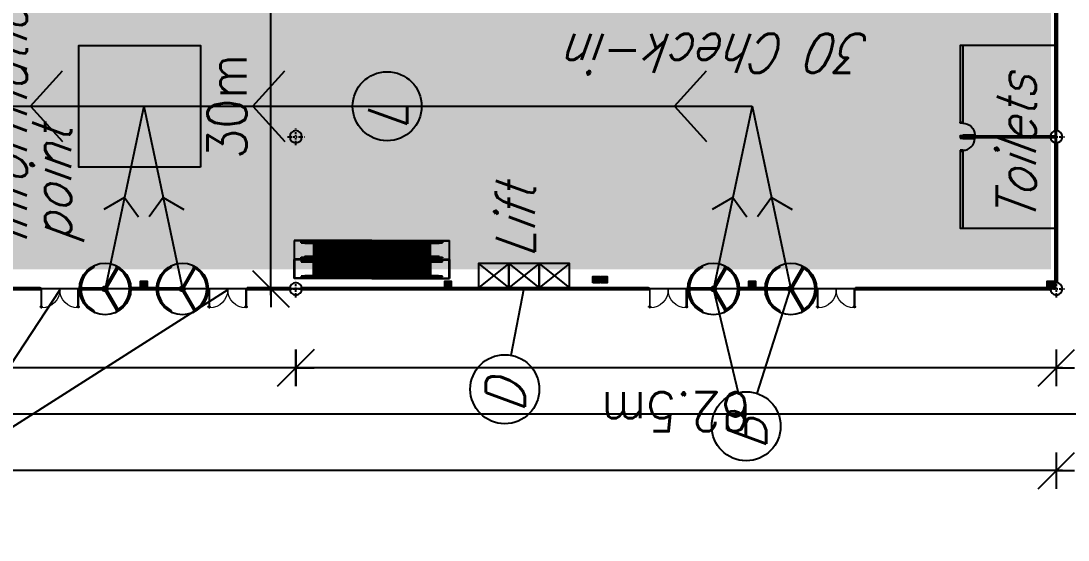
# Model space of a CAD drawing. Header units: millimetres. Extents: x -1 to 12300, y -1929 to 2470.
# Drawn here: x 7251.3 to 7337.4, y -1307.4 to -1264.7 of the extents above; entities that cross this region are included whole.
import ezdxf

# ---------------------------------------------------------------- set-up
doc = ezdxf.new("R2010")
doc.units = ezdxf.units.MM
doc.linetypes.add('DASHDOTBERNUZ', pattern=[0.8, 0.4, -0.2, 0, -0.2])
doc.layers.get('0').update_dxf_attribs({"color": 250})
for name, color, linetype in [('01C', 250, 'Continuous'), ('01cotes', 200, 'Continuous'), ('01TXT', 250, 'Continuous'), ('01TXTINCENDIext', 7, 'Continuous'), ('01TXTINCENDIman', 7, 'Continuous'), ('01TXTmaterial', 31, 'Continuous'), ('05CPIL', 250, 'Continuous'), ('0autopista', 200, 'Continuous'), ('0Terminal', 250, 'Continuous'), ('espais terminal', 9, 'Continuous'), ('fluxes', 9, 'Continuous')]:
    doc.layers.add(name, color=color, linetype=linetype)
doc.layers.add('TR-AUX-OFICINES', color=9, linetype='Continuous', plot=False)
doc.styles.add('_FERROS', font='romans.shx', dxfattribs={"width": 0.9})
doc.styles.add('_PEGATINES', font='romans.shx', dxfattribs={"width": 0.9, "oblique": 20})
doc.dimstyles.new('_100PS1500', dxfattribs={"dimtxt": 3.2, "dimasz": 3, "dimexe": 0.18, "dimexo": 0.0625, "dimgap": 2, "dimtad": 1, "dimrnd": 0.01, "dimzin": 12, "dimdsep": 46, "dimtxsty": '_FERROS', "dimblk": 'OBLIQUE', "dimcen": 0.09, "dimdle": 0.5, "dimse1": 1, "dimse2": 1, "dimclrt": 7, "dimadec": 0, "dimazin": 0, "dimtfac": 1, "dimtix": 1, "dimtmove": 2, "dimatfit": 3, "dimldrblk": 'OBLIQUE', "dimfxl": 1, "dimtvp": 0.882353, "dimtolj": 1, "dimtzin": 0, "dimarcsym": 0})
pattern_1 = [(360, (37.508332, -17.139966), (2e-18, 0.01), [])]

# ---------------------------------------------------------------- blocks, each defined once
blk = doc.blocks.new('A$C04510C17')
h = blk.add_hatch(color=256)
h.paths.add_polyline_path([(-43, 25), (-86, 25, 0.070486), (-90, 0, 0.070486), (-86, -25), (-43, -25)])
h.paths.add_polyline_path([(43, 25), (65, 62, 0.141677), (22, 87), (0, 50)])
h.paths.add_polyline_path([(-20, 0, 1), (20, 0, 1)])
h.paths.add_polyline_path([(0, -50), (22, -87, 0.141677), (65, -62), (43, -25)])
for p, q in [((-65, 62), (-43, 25)), ((-45, 78), (-22, 38)), ((-22, 87), (0, 50)), ((86, 25), (43, 25)), ((90, 0), (43, 0)), ((-43, -25), (-65, -62)), ((-22, -37), (-45, -78)), ((0, -50), (-22, -87)), ((86, -25), (43, -25))]:
    blk.add_line(p, q)
for points in [[(-415, 799), (-415, 759, 0.592927), (-415, -759), (-415, -799)], [(-400, 806), (-400, 750, 0.6), (-400, -750), (-400, -806)], [(400, -806), (400, -750, 0.6), (400, 750), (400, 806)], [(415, -799), (415, -759, 0.592927), (415, 759), (415, 799)]]:
    blk.add_lwpolyline(points, format="xyb")
for points in [[(-400, 752), (-400, 752), (-393, 761), (-387, 778), (-393, 796), (-400, 805), (-400, 805)], [(-397, 760), (-395, 762), (-390, 778), (-395, 795), (-397, 797)], [(400, 752), (400, 752), (393, 761), (387, 778), (393, 796), (400, 805), (400, 805)], [(397, 760), (395, 762), (390, 778), (395, 795), (397, 797)], [(436, 717), (436, 717), (433, 724), (424, 734), (411, 737), (403, 736), (403, 736)], [(432, 721), (431, 723), (423, 733), (411, 735), (409, 735)], [(-839, -19), (-839, -19), (-844, -13), (-848, 0), (-844, 13), (-839, 19), (-839, 19)], [(-841, -13), (-842, -12), (-846, 0), (-842, 12), (-841, 13)], [(0, -50), (43, -25), (43, 25), (0, 50), (-43, 25), (-43, -25)], [(403, -736), (403, -736), (411, -737), (424, -734), (433, -724), (436, -717), (436, -717)], [(409, -735), (411, -735), (423, -733), (431, -723), (432, -721)], [(-400, -752), (-400, -752), (-393, -761), (-387, -778), (-393, -796), (-400, -805), (-400, -805)], [(-397, -760), (-395, -762), (-390, -778), (-395, -795), (-397, -797)], [(400, -752), (400, -752), (393, -761), (387, -778), (393, -796), (400, -805), (400, -805)], [(397, -760), (395, -762), (390, -778), (395, -795), (397, -797)]]:
    blk.add_lwpolyline(points, close=True)
for points in [[(0, 50), (395, 735), (402, 736), (437, 716), (439, 710), (43, 25)], [(48, 76), (415, 713), (410, 716), (42, 79)], [(-43, 25), (-834, 25), (-839, 20), (-839, -20), (-834, -25), (-43, -25)], [(-90, -3), (-825, -3), (-825, 3), (-90, 3)], [(43, -25), (439, -710), (437, -716), (402, -736), (395, -735), (0, -50)], [(42, -79), (410, -716), (415, -713), (48, -76)]]:
    blk.add_lwpolyline(points)
for radius in [900, 90, 20]:
    blk.add_circle((0, 0), radius)
blk = doc.blocks.new('A$C72F4723C')
at = {"lineweight": 9}
for p, q in [((0, 0.681), (0, 0.653)), ((0.017, 0.678), (0, 0.681)), ((0.017, 0.657), (0, 0.653)), ((0.017, 0.674), (0.017, 0.678)), ((0.02, 0.674), (0.017, 0.674)), ((0.017, 0.661), (0.017, 0.674)), ((0.02, 0.661), (0.017, 0.661)), ((0.017, 0.661), (0.017, 0.657)), ((0.02, 0.674), (0.02, 0.675)), ((0.022, 0.675), (0.02, 0.675)), ((0.02, 0.661), (0.02, 0.674)), ((0.02, 0.661), (0.02, 0.66)), ((0.022, 0.66), (0.02, 0.66)), ((0.025, 0.677), (0.022, 0.677)), ((0.022, 0.675), (0.022, 0.677)), ((0.022, 0.66), (0.022, 0.675)), ((0.022, 0.66), (0.022, 0.657)), ((0.025, 0.657), (0.022, 0.657)), ((0.029, 0.686), (0.025, 0.677)), ((0.025, 0.657), (0.025, 0.677)), ((0.03, 0.649), (0.025, 0.657)), ((0.031, 0.686), (0.029, 0.686)), ((0.03, 0.649), (0.029, 0.686)), ((0.031, 0.649), (0.03, 0.649)), ((0.058, 0.649), (0.06, 0.649)), ((0.059, 0.686), (0.06, 0.686)), ((0.06, 0.649), (0.06, 0.686)), ((0.06, 0.686), (0.064, 0.677)), ((0.06, 0.649), (0.064, 0.657)), ((0.064, 0.657), (0.064, 0.677)), ((0.064, 0.677), (0.067, 0.677)), ((0.064, 0.657), (0.067, 0.657)), ((0.067, 0.675), (0.067, 0.677)), ((0.067, 0.66), (0.067, 0.675)), ((0.067, 0.675), (0.07, 0.675)), ((0.067, 0.66), (0.067, 0.657)), ((0.067, 0.66), (0.07, 0.66)), ((0.07, 0.674), (0.07, 0.675)), ((0.07, 0.661), (0.07, 0.674)), ((0.07, 0.674), (0.073, 0.674)), ((0.07, 0.661), (0.07, 0.66)), ((0.07, 0.661), (0.072, 0.661)), ((0.072, 0.661), (0.073, 0.674)), ((0.072, 0.661), (0.072, 0.657)), ((0.072, 0.657), (0.089, 0.653)), ((0.073, 0.678), (0.089, 0.681)), ((0.073, 0.674), (0.073, 0.678)), ((0.089, 0.681), (0.089, 0.653)), ((1.288, 0.681), (1.288, 0.653)), ((1.305, 0.678), (1.288, 0.681)), ((1.305, 0.657), (1.288, 0.653)), ((1.305, 0.674), (1.305, 0.678)), ((1.308, 0.674), (1.305, 0.674)), ((1.305, 0.661), (1.305, 0.674)), ((1.308, 0.661), (1.305, 0.661)), ((1.305, 0.661), (1.305, 0.657)), ((1.308, 0.674), (1.308, 0.675)), ((1.31, 0.675), (1.308, 0.675)), ((1.308, 0.661), (1.308, 0.674)), ((1.308, 0.661), (1.308, 0.66)), ((1.31, 0.66), (1.308, 0.66)), ((1.313, 0.677), (1.31, 0.677)), ((1.31, 0.675), (1.31, 0.677)), ((1.31, 0.66), (1.31, 0.675)), ((1.31, 0.66), (1.31, 0.657)), ((1.313, 0.657), (1.31, 0.657)), ((1.317, 0.686), (1.313, 0.677)), ((1.313, 0.657), (1.313, 0.677)), ((1.318, 0.649), (1.313, 0.657)), ((1.319, 0.686), (1.317, 0.686)), ((1.318, 0.649), (1.317, 0.686)), ((1.319, 0.649), (1.318, 0.649)), ((1.346, 0.649), (1.348, 0.649)), ((1.347, 0.686), (1.348, 0.686)), ((1.348, 0.649), (1.348, 0.686)), ((1.348, 0.686), (1.352, 0.677)), ((1.348, 0.649), (1.352, 0.657)), ((1.352, 0.657), (1.352, 0.677)), ((1.352, 0.677), (1.355, 0.677)), ((1.352, 0.657), (1.355, 0.657)), ((1.355, 0.675), (1.355, 0.677)), ((1.355, 0.66), (1.355, 0.675)), ((1.355, 0.675), (1.358, 0.675)), ((1.355, 0.66), (1.355, 0.657)), ((1.355, 0.66), (1.358, 0.66)), ((1.358, 0.674), (1.358, 0.675)), ((1.358, 0.661), (1.358, 0.674)), ((1.358, 0.674), (1.361, 0.674)), ((1.358, 0.661), (1.358, 0.66)), ((1.358, 0.661), (1.36, 0.661)), ((1.36, 0.661), (1.361, 0.674)), ((1.36, 0.661), (1.36, 0.657)), ((1.36, 0.657), (1.377, 0.653)), ((1.361, 0.678), (1.377, 0.681)), ((1.361, 0.674), (1.361, 0.678)), ((1.377, 0.681), (1.377, 0.653))]:
    blk.add_line(p, q, dxfattribs=at)
at = {"lineweight": 9, "ltscale": 0.3}
for points in [[(0.059, 0.07), (0.031, 0.07), (0.031, 0.7), (0.059, 0.7)], [(1.319, 0.07), (1.347, 0.07), (1.347, 0.7), (1.319, 0.7)], [(0.027, 0.07), (0.027, 0.042), (0.034, 0.042), (0.034, 0), (0.006, 0), (0.006, 0.07)], [(1.35, 0.07), (1.35, 0.042), (1.343, 0.042), (1.343, 0), (1.371, 0), (1.371, 0.07)]]:
    blk.add_lwpolyline(points, close=True, dxfattribs=at)
for centre, start, end in [((0.059, 0.07), 0, 90), ((1.319, 0.07), 90, 180)]:
    blk.add_arc(centre, 0.63, start, end, dxfattribs=at)
blk = doc.blocks.new('A$C6EEB7F1F')
at = {"ltscale": 0.3}
blk.add_blockref('A$C72F4723C', (0, 0), dxfattribs=at)
blk = doc.blocks.new('rotativa')
at = {"layer": '01C', "xscale": 0.002352941176470219, "yscale": 0.002352941176470219, "zscale": 0.002352941176470219}
for p in [(5.329, -0.099), (11.682, -0.099)]:
    blk.add_blockref('A$C04510C17', p, dxfattribs=at)
at = {"layer": '01C', "xscale": -2.352941176470218, "yscale": 2.352941176470218, "zscale": 2.352941176470218, "rotation": 180}
for p in [(-0.015, 0), (13.785, 0)]:
    blk.add_blockref('A$C6EEB7F1F', p, dxfattribs=at)
blk = doc.blocks.new('A$C17FD4830')
at = {"layer": '01C', "linetype": 'Continuous'}
h = blk.add_hatch(dxfattribs=at)
h.set_pattern_fill('USER', color=256, scale=0.01, pattern_type=0)
h.set_pattern_definition(pattern_1)
h.paths.add_polyline_path([(6.387, 1.366), (6.387, 1.441), (0.575, 1.441), (0.575, 1.366)])
h = blk.add_hatch(dxfattribs=at)
h.set_pattern_fill('USER', color=256, scale=0.01, pattern_type=0)
h.set_pattern_definition(pattern_1)
h.paths.add_polyline_path([(6.387, 0.124), (6.387, 0.199), (0.575, 0.199), (0.575, 0.124)])
for p, q in [((0, 1.565), (0, 1.535)), ((6.387, 1.565), (0, 1.565)), ((0, 1.535), (0, 0)), ((6.387, 1.535), (0.03, 1.535)), ((0.03, 0.03), (0.03, 1.535)), ((0.575, 1.366), (0.575, 1.441)), ((0.575, 1.441), (6.387, 1.441)), ((6.387, 1.366), (0.575, 1.366)), ((0.877, 1.334), (0.89, 1.333)), ((0.884, 1.532), (0.908, 1.535)), ((0.89, 1.333), (0.908, 1.332)), ((0.908, 1.535), (0.908, 1.441)), ((0.908, 1.366), (0.908, 1.332)), ((0.908, 1.332), (1.578, 1.332)), ((1.473, 1.535), (1.473, 1.441)), ((1.473, 1.366), (1.473, 1.332)), ((1.578, 1.332), (1.578, 0.232)), ((1.578, 1.332), (6.004, 1.332)), ((1.578, 1.282), (6.387, 1.282)), ((1.578, 1.232), (6.387, 1.232)), ((1.578, 1.182), (6.387, 1.182)), ((1.578, 1.132), (6.387, 1.132)), ((1.578, 1.082), (6.387, 1.082)), ((1.578, 1.032), (6.387, 1.032)), ((1.578, 0.982), (6.387, 0.982)), ((1.578, 0.932), (6.387, 0.932)), ((1.578, 0.882), (6.387, 0.882)), ((6.004, 1.332), (6.387, 1.332)), ((6.387, 0), (0, 0)), ((6.387, 0.03), (0.03, 0.03)), ((0.575, 0.124), (0.575, 0.199)), ((0.575, 0.199), (6.387, 0.199)), ((0.575, 0.124), (6.387, 0.124)), ((0.908, 0.232), (0.877, 0.231)), ((0.908, 0.03), (0.884, 0.033)), ((1.578, 0.232), (0.908, 0.232)), ((0.908, 0.232), (0.908, 0.199)), ((0.908, 0.124), (0.908, 0.03)), ((1.473, 0.199), (1.473, 0.232)), ((1.473, 0.124), (1.473, 0.03)), ((1.578, 0.832), (6.387, 0.832)), ((1.578, 0.782), (6.387, 0.782)), ((1.578, 0.732), (6.387, 0.732)), ((1.578, 0.682), (6.387, 0.682)), ((1.578, 0.632), (6.387, 0.632)), ((1.578, 0.582), (6.387, 0.582)), ((1.578, 0.532), (6.387, 0.532)), ((1.578, 0.482), (6.387, 0.482)), ((1.578, 0.432), (6.387, 0.432)), ((1.578, 0.382), (6.387, 0.382)), ((1.578, 0.332), (6.387, 0.332)), ((1.578, 0.282), (6.387, 0.282)), ((5.765, 0.232), (1.578, 0.232)), ((1.578, 0.232), (6.387, 0.232)), ((6.387, 0.232), (5.765, 0.232))]:
    blk.add_line(p, q, dxfattribs=at)
at = {"layer": '01C'}
blk.add_line((6.387, 0), (6.387, 1.565), dxfattribs=at)
at = {"layer": '01C', "linetype": 'Continuous'}
for centre, radius, start, end in [((1.266, 1.389), 0.417, 161.6493, 172.8122), ((1.276, 1.457), 0.428, 192.34462, 195.03454), ((0.88, 1.351), 0.0175, 196.56175, 261.27328), ((0.886, 1.514), 0.0175, 96.58431, 160.51509), ((1.266, 0.176), 0.417, 187.1878, 198.3507), ((1.276, 0.108), 0.428, 164.96546, 167.65538), ((0.88, 0.214), 0.0175, 98.72672, 163.43825), ((0.886, 0.051), 0.0175, 199.48491, 263.41569)]:
    blk.add_arc(centre, radius, start, end, dxfattribs=at)
blk = doc.blocks.new('_Oblique')
for p, q in [((0, -0.5), (0, 0.5)), ((0, 0), (0.5, 0))]:
    blk.add_line(p, q)
at = {"layer": '01C', "color": 7, "linetype": 'ByBlock', "lineweight": -2}
blk.add_line((-0.5, -0.5), (0.5, 0.5), dxfattribs=at)
blk = doc.blocks.new('*D67')
at = {"layer": '01cotes', "color": 0, "lineweight": -2, "transparency": 16777216}
blk.add_line((7274.39, -1293.216), (7198.39, -1293.216), dxfattribs=at)
at = {"layer": 'DEFPOINTS', "color": 0, "transparency": 16777216}
for p in [(7198.89, -1293.216), (7198.89, -1293.216), (7273.89, -1293.216)]:
    blk.add_point(p, dxfattribs=at)
at = {"layer": '01cotes', "color": 0, "lineweight": -2, "transparency": 16777216, "xscale": 3, "yscale": 3, "zscale": 3, "rotation": 180}
blk.add_blockref('_Oblique', (7198.89, -1293.216), dxfattribs=at)
at = {"layer": '01cotes', "color": 0, "lineweight": -2, "transparency": 16777216, "xscale": 3, "yscale": 3, "zscale": 3}
blk.add_blockref('_Oblique', (7273.89, -1293.216), dxfattribs=at)
at = {"layer": '01cotes', "color": 7, "transparency": 16777216, "insert": (7236.39, -1296.816), "char_height": 3.2, "attachment_point": 5, "rotation": 180, "style": '_FERROS'}
blk.add_mtext('\\A1;75m', dxfattribs=at)
blk = doc.blocks.new('*D69')
at = {"layer": '01cotes', "color": 0, "lineweight": -2, "transparency": 16777216}
blk.add_line((7336.89, -1293.216), (7273.39, -1293.216), dxfattribs=at)
at = {"layer": 'DEFPOINTS', "color": 0, "transparency": 16777216}
for p in [(7273.89, -1293.216), (7273.89, -1293.216), (7336.39, -1293.216)]:
    blk.add_point(p, dxfattribs=at)
at = {"layer": '01cotes', "color": 0, "lineweight": -2, "transparency": 16777216, "xscale": 3, "yscale": 3, "zscale": 3, "rotation": 180}
blk.add_blockref('_Oblique', (7273.89, -1293.216), dxfattribs=at)
at = {"layer": '01cotes', "color": 0, "lineweight": -2, "transparency": 16777216, "xscale": 3, "yscale": 3, "zscale": 3}
blk.add_blockref('_Oblique', (7336.39, -1293.216), dxfattribs=at)
at = {"layer": '01cotes', "color": 7, "transparency": 16777216, "insert": (7305.14, -1296.816), "char_height": 3.2, "attachment_point": 5, "rotation": 180, "style": '_FERROS'}
blk.add_mtext('\\A1;62.5m', dxfattribs=at)
blk = doc.blocks.new('*D71')
at = {"layer": '01cotes', "color": 0, "lineweight": -2, "transparency": 16777216}
blk.add_line((7336.89, -1301.656), (7135.89, -1301.656), dxfattribs=at)
at = {"layer": 'DEFPOINTS', "color": 0, "transparency": 16777216}
for p in [(7136.39, -1301.656), (7136.39, -1301.656), (7336.39, -1301.656)]:
    blk.add_point(p, dxfattribs=at)
at = {"layer": '01cotes', "color": 0, "lineweight": -2, "transparency": 16777216, "xscale": 3, "yscale": 3, "zscale": 3, "rotation": 180}
blk.add_blockref('_Oblique', (7136.39, -1301.656), dxfattribs=at)
at = {"layer": '01cotes', "color": 0, "lineweight": -2, "transparency": 16777216, "xscale": 3, "yscale": 3, "zscale": 3}
blk.add_blockref('_Oblique', (7336.39, -1301.656), dxfattribs=at)
at = {"layer": '01cotes', "color": 7, "transparency": 16777216, "insert": (7236.39, -1305.256), "char_height": 3.2, "attachment_point": 5, "rotation": 180, "style": '_FERROS'}
blk.add_mtext('\\A1;200m', dxfattribs=at)
blk = doc.blocks.new('Porta')
at = {"layer": '01C'}
for p, q in [((0, 1.075), (0, 1)), ((0.2, 1.075), (0, 1.075)), ((0, 1), (0.2, 1)), ((0.2, 1), (0.2, 1.075)), ((0, 0.033), (-1, 0.033)), ((-1, 0.033), (-1, 0)), ((-1, 0), (0, 0)), ((0, 0), (0, 0.033)), ((0, 0), (0, -0.075)), ((0.2, 0), (0, 0)), ((0.2, -0.075), (0.2, 0)), ((0, -0.075), (0.2, -0.075))]:
    blk.add_line(p, q, dxfattribs=at)
blk.add_arc((0, -0.001), 1.001, 90.02186, 178.08082, dxfattribs=at)
blk = doc.blocks.new('_PIL0')
at = {"color": 3, "linetype": 'DASHDOTBERNUZ', "ltscale": 0.4}
for p, q in [((0.7, 0), (-0.7, 0)), ((0, -0.7), (0, 0.7))]:
    blk.add_line(p, q, dxfattribs=at)
blk.add_circle((0, 0), 0.5)
blk = doc.blocks.new('*D213')
at = {"layer": '01cotes', "color": 0, "lineweight": -2, "transparency": 16777216}
blk.add_line((7271.839, -1287.231), (7271.839, -1256.231), dxfattribs=at)
at = {"layer": 'DEFPOINTS', "color": 0, "transparency": 16777216}
for p in [(7271.839, -1256.731), (7271.839, -1256.731), (7271.839, -1286.731)]:
    blk.add_point(p, dxfattribs=at)
at = {"layer": '01cotes', "color": 0, "lineweight": -2, "transparency": 16777216, "xscale": 3, "yscale": 3, "zscale": 3}
for p, rotation in [((7271.839, -1256.731), 90), ((7271.839, -1286.731), 270)]:
    blk.add_blockref('_Oblique', p, dxfattribs=dict(at, rotation=rotation))
at = {"layer": '01cotes', "color": 7, "transparency": 16777216, "insert": (7268.239, -1271.731), "char_height": 3.2, "attachment_point": 5, "rotation": 90, "style": '_FERROS'}
blk.add_mtext('\\A1;30m', dxfattribs=at)
blk = doc.blocks.new('A$C39DC0D00')
at = {"layer": '01TXTINCENDIext'}
h = blk.add_hatch(color=7, dxfattribs=at)
h.dxf.hatch_style = 1
h.paths.add_polyline_path([(0.527, 0.537), (0, 0.537), (0, 0), (0.527, 0)])
h.paths.add_polyline_path([(0.51, 0.505), (0.51, 0.031, -0.414214), (0.496, 0.017), (0.031, 0.017, -0.414214), (0.017, 0.031), (0.017, 0.505, -0.414214), (0.031, 0.52), (0.496, 0.52, -0.414214)], flags=16)
h.paths.add_polyline_path([(0.355, 0.446), (0.339, 0.444), (0.335, 0.447), (0.331, 0.45), (0.324, 0.449), (0.316, 0.446), (0.311, 0.449), (0.31, 0.452), (0.292, 0.454), (0.275, 0.453), (0.271, 0.452), (0.271, 0.447), (0.268, 0.446), (0.268, 0.442), (0.275, 0.439), (0.277, 0.428), (0.284, 0.418, -0.120407), (0.329, 0.397, -0.22624), (0.334, 0.387), (0.334, 0.051, -0.414214), (0.32, 0.037), (0.207, 0.037, -0.414214), (0.192, 0.051), (0.192, 0.079), (0.169, 0.079), (0.166, 0.082), (0.166, 0.1), (0.172, 0.103), (0.172, 0.112), (0.17, 0.115), (0.17, 0.136), (0.172, 0.137), (0.172, 0.143), (0.167, 0.169), (0.16, 0.187), (0.141, 0.237), (0.128, 0.271), (0.121, 0.29), (0.116, 0.312), (0.112, 0.331), (0.112, 0.352), (0.115, 0.376), (0.118, 0.387), (0.126, 0.402), (0.137, 0.417), (0.148, 0.426), (0.163, 0.435), (0.178, 0.443), (0.197, 0.45), (0.218, 0.456), (0.236, 0.457), (0.248, 0.457), (0.248, 0.464), (0.277, 0.482), (0.308, 0.493), (0.331, 0.499), (0.333, 0.493), (0.324, 0.491), (0.286, 0.472), (0.283, 0.465), (0.293, 0.465), (0.311, 0.463), (0.328, 0.46), (0.348, 0.454), (0.353, 0.449)], flags=0)
h.paths.add_polyline_path([(0.252, 0.444), (0.252, 0.442), (0.249, 0.442), (0.246, 0.439), (0.246, 0.428), (0.238, 0.418, 0.110621), (0.197, 0.397, 0.22624), (0.192, 0.387), (0.192, 0.099), (0.188, 0.099), (0.185, 0.105), (0.185, 0.113), (0.187, 0.115), (0.187, 0.136), (0.185, 0.137), (0.184, 0.153), (0.181, 0.172), (0.172, 0.196), (0.16, 0.226), (0.144, 0.266), (0.131, 0.302), (0.125, 0.328), (0.125, 0.353), (0.127, 0.37), (0.133, 0.388), (0.144, 0.406), (0.162, 0.421), (0.182, 0.432), (0.205, 0.441), (0.219, 0.444)], flags=0)
h = blk.add_hatch(color=10, dxfattribs=at)
h.paths.add_polyline_path([(0.51, 0.505, 0.414214), (0.496, 0.52), (0.031, 0.52, 0.414214), (0.017, 0.505), (0.017, 0.031, 0.414214), (0.031, 0.017), (0.496, 0.017, 0.414214), (0.51, 0.031)])
h.paths.add_polyline_path([(0.116, 0.312), (0.112, 0.331), (0.112, 0.352), (0.115, 0.376), (0.118, 0.387), (0.126, 0.402), (0.137, 0.417), (0.148, 0.426), (0.163, 0.435), (0.178, 0.443), (0.197, 0.45), (0.218, 0.456), (0.236, 0.457), (0.248, 0.457), (0.248, 0.464), (0.277, 0.482), (0.308, 0.493), (0.331, 0.499), (0.333, 0.493), (0.324, 0.491), (0.286, 0.472), (0.283, 0.465), (0.293, 0.465), (0.311, 0.463), (0.328, 0.46), (0.348, 0.454), (0.353, 0.449), (0.355, 0.446), (0.339, 0.444), (0.335, 0.447), (0.331, 0.45), (0.324, 0.449), (0.316, 0.446), (0.311, 0.449), (0.31, 0.452), (0.292, 0.454), (0.275, 0.453), (0.271, 0.452), (0.271, 0.447), (0.268, 0.446), (0.268, 0.442), (0.275, 0.439), (0.277, 0.428), (0.284, 0.418, -0.120407), (0.329, 0.397, -0.22624), (0.334, 0.387), (0.334, 0.051, -0.414214), (0.32, 0.037), (0.207, 0.037, -0.414214), (0.192, 0.051), (0.192, 0.079), (0.169, 0.079), (0.166, 0.082), (0.166, 0.1), (0.172, 0.103), (0.172, 0.112), (0.17, 0.115), (0.17, 0.136), (0.172, 0.137), (0.172, 0.143), (0.167, 0.169), (0.16, 0.187), (0.141, 0.237), (0.128, 0.271), (0.121, 0.29)], flags=16)
h.paths.add_polyline_path([(0.125, 0.328), (0.125, 0.353), (0.127, 0.37), (0.133, 0.388), (0.144, 0.406), (0.162, 0.421), (0.182, 0.432), (0.205, 0.441), (0.219, 0.444), (0.252, 0.444), (0.252, 0.442), (0.249, 0.442), (0.246, 0.439), (0.246, 0.428), (0.238, 0.418, 0.110621), (0.197, 0.397, 0.22624), (0.192, 0.387), (0.192, 0.099), (0.188, 0.099), (0.185, 0.105), (0.185, 0.113), (0.187, 0.115), (0.187, 0.136), (0.185, 0.137), (0.184, 0.153), (0.181, 0.172), (0.172, 0.196), (0.16, 0.226), (0.144, 0.266), (0.131, 0.302)], flags=0)
h.paths.add_polyline_path([(0.192, 0.387, -0.22624), (0.197, 0.397, -0.110621), (0.238, 0.418), (0.246, 0.428), (0.246, 0.439), (0.249, 0.442), (0.252, 0.442), (0.252, 0.444), (0.219, 0.444), (0.205, 0.441), (0.182, 0.432), (0.162, 0.421), (0.144, 0.406), (0.133, 0.388), (0.127, 0.37), (0.125, 0.353), (0.125, 0.328), (0.131, 0.302), (0.144, 0.266), (0.16, 0.226), (0.172, 0.196), (0.181, 0.172), (0.184, 0.153), (0.185, 0.137), (0.187, 0.136), (0.187, 0.115), (0.185, 0.113), (0.185, 0.105), (0.188, 0.099), (0.192, 0.099)], flags=0)
h = blk.add_hatch(color=255, dxfattribs=at)
h.paths.add_polyline_path([(0.334, 0.387, 0.22624), (0.329, 0.397, 0.120407), (0.284, 0.418), (0.277, 0.428), (0.275, 0.439), (0.268, 0.442), (0.268, 0.446), (0.271, 0.447), (0.271, 0.452), (0.275, 0.453), (0.292, 0.454), (0.31, 0.452), (0.311, 0.449), (0.316, 0.446), (0.324, 0.449), (0.331, 0.45), (0.335, 0.447), (0.339, 0.444), (0.355, 0.446), (0.353, 0.449), (0.348, 0.454), (0.328, 0.46), (0.311, 0.463), (0.293, 0.465), (0.283, 0.465), (0.286, 0.472), (0.324, 0.491), (0.333, 0.493), (0.331, 0.499), (0.308, 0.493), (0.277, 0.482), (0.248, 0.464), (0.248, 0.457), (0.236, 0.457), (0.218, 0.456), (0.197, 0.45), (0.178, 0.443), (0.163, 0.435), (0.148, 0.426), (0.137, 0.417), (0.126, 0.402), (0.118, 0.387), (0.115, 0.376), (0.112, 0.352), (0.112, 0.331), (0.116, 0.312), (0.121, 0.29), (0.128, 0.271), (0.141, 0.237), (0.16, 0.187), (0.167, 0.169), (0.172, 0.143), (0.172, 0.137), (0.17, 0.136), (0.17, 0.115), (0.172, 0.112), (0.172, 0.103), (0.166, 0.1), (0.166, 0.082), (0.169, 0.079), (0.192, 0.079), (0.192, 0.051, 0.414214), (0.207, 0.037), (0.32, 0.037, 0.414214), (0.334, 0.051)])
h.paths.add_polyline_path([(0.192, 0.099), (0.188, 0.099), (0.185, 0.105), (0.185, 0.113), (0.187, 0.115), (0.187, 0.136), (0.185, 0.137), (0.184, 0.153), (0.181, 0.172), (0.172, 0.196), (0.16, 0.226), (0.144, 0.266), (0.131, 0.302), (0.125, 0.328), (0.125, 0.353), (0.127, 0.37), (0.133, 0.388), (0.144, 0.406), (0.162, 0.421), (0.182, 0.432), (0.205, 0.441), (0.219, 0.444), (0.252, 0.444), (0.252, 0.442), (0.249, 0.442), (0.246, 0.439), (0.246, 0.428), (0.238, 0.418, 0.110621), (0.197, 0.397, 0.22624), (0.192, 0.387)], flags=16)
blk.add_hatch(color=10, dxfattribs=at).paths.add_polyline_path([(0.192, 0.387, -0.22624), (0.197, 0.397, -0.110621), (0.238, 0.418), (0.246, 0.428), (0.246, 0.439), (0.249, 0.442), (0.252, 0.442), (0.252, 0.444), (0.219, 0.444), (0.205, 0.441), (0.182, 0.432), (0.162, 0.421), (0.144, 0.406), (0.133, 0.388), (0.127, 0.37), (0.125, 0.353), (0.125, 0.328), (0.131, 0.302), (0.144, 0.266), (0.16, 0.226), (0.172, 0.196), (0.181, 0.172), (0.184, 0.153), (0.185, 0.137), (0.187, 0.136), (0.187, 0.115), (0.185, 0.113), (0.185, 0.105), (0.188, 0.099), (0.192, 0.099)])
at = {"layer": '01TXTINCENDIext', "color": 255}
for p, q in [((0.017, 0.031), (0.017, 0.505)), ((0.031, 0.52), (0.496, 0.52)), ((0.496, 0.017), (0.031, 0.017)), ((0.51, 0.505), (0.51, 0.031))]:
    blk.add_line(p, q, dxfattribs=at)
at = {"layer": '01TXTINCENDIext', "color": 7}
blk.add_lwpolyline([(0, 0.537), (0.527, 0.537), (0.527, 0), (0, 0)], close=True, dxfattribs=at)
at = {"layer": '01TXTINCENDIext', "color": 255}
for points in [[(0.284, 0.418), (0.277, 0.428), (0.275, 0.439), (0.268, 0.442), (0.268, 0.446), (0.271, 0.447), (0.271, 0.452), (0.275, 0.453), (0.292, 0.454), (0.31, 0.452), (0.311, 0.449), (0.316, 0.446), (0.324, 0.449), (0.331, 0.45), (0.335, 0.447), (0.339, 0.444), (0.355, 0.446), (0.353, 0.449), (0.348, 0.454), (0.328, 0.46), (0.311, 0.463), (0.293, 0.465), (0.283, 0.465), (0.286, 0.472), (0.324, 0.491), (0.333, 0.493), (0.331, 0.499), (0.308, 0.493), (0.277, 0.482), (0.248, 0.464), (0.248, 0.457), (0.236, 0.457), (0.218, 0.456), (0.197, 0.45), (0.178, 0.443), (0.163, 0.435), (0.148, 0.426), (0.137, 0.417), (0.126, 0.402), (0.118, 0.387), (0.115, 0.376), (0.112, 0.352), (0.112, 0.331), (0.116, 0.312), (0.121, 0.29), (0.128, 0.271), (0.141, 0.237), (0.16, 0.187), (0.167, 0.169), (0.172, 0.143), (0.172, 0.137), (0.17, 0.136), (0.17, 0.115), (0.172, 0.112), (0.172, 0.103), (0.166, 0.1), (0.166, 0.082), (0.169, 0.079), (0.192, 0.079)], [(0.192, 0.099), (0.188, 0.099), (0.185, 0.105), (0.185, 0.113), (0.187, 0.115), (0.187, 0.136), (0.185, 0.137), (0.184, 0.153), (0.181, 0.172), (0.172, 0.196), (0.16, 0.226), (0.144, 0.266), (0.131, 0.302), (0.125, 0.328), (0.125, 0.353), (0.127, 0.37), (0.133, 0.388), (0.144, 0.406), (0.162, 0.421), (0.182, 0.432), (0.205, 0.441), (0.219, 0.444), (0.252, 0.444), (0.252, 0.442), (0.249, 0.442), (0.246, 0.439), (0.246, 0.428), (0.238, 0.418)], [(0.192, 0.387), (0.192, 0.099)]]:
    blk.add_lwpolyline(points, dxfattribs=at)
blk.add_lwpolyline([(0.192, 0.079), (0.192, 0.051, 0.414214), (0.207, 0.037), (0.32, 0.037, 0.414214), (0.334, 0.051), (0.334, 0.387)], format="xyb", dxfattribs=at)
for centre, radius, start, end in [((0.031, 0.505), 0.0144, 90, 180), ((0.031, 0.031), 0.0144, 180, 270), ((0.205, 0.387), 0.0128, 129.00802, 180), ((0.263, 0.315), 0.105, 103.75823, 129.00802), ((0.263, 0.315), 0.105, 50.99198, 78.4551), ((0.321, 0.387), 0.0128, 0, 50.99198), ((0.496, 0.505), 0.0144, 0, 90), ((0.496, 0.031), 0.0144, 270, 0)]:
    blk.add_arc(centre, radius, start, end, dxfattribs=at)
blk = doc.blocks.new('MANGERA')
at = {"layer": '01TXTINCENDIext'}
h = blk.add_hatch(color=7, dxfattribs=at)
h.dxf.hatch_style = 1
h.paths.add_polyline_path([(0.527, 0.537), (0, 0.537), (0, 0), (0.527, 0)])
h.paths.add_polyline_path([(0.031, 0.52), (0.496, 0.52, -0.414214), (0.51, 0.505), (0.51, 0.031, -0.414214), (0.496, 0.017), (0.031, 0.017, -0.414214), (0.017, 0.031), (0.017, 0.505, -0.414214)], flags=16)
h.paths.add_polyline_path([(0.101, 0.49), (0.105, 0.49), (0.105, 0.204), (0.101, 0.204)], flags=0)
h.paths.add_polyline_path([(0.147, 0.477), (0.147, 0.179, -1), (0.119, 0.179), (0.119, 0.477, -1)], flags=0)
h.paths.add_polyline_path([(0.186, 0.477), (0.186, 0.203, -1), (0.158, 0.203), (0.158, 0.477, -1)], flags=0)
h.paths.add_polyline_path([(0.224, 0.477), (0.224, 0.203, -1), (0.196, 0.203), (0.196, 0.477, -1)], flags=0)
h.paths.add_polyline_path([(0.262, 0.477), (0.262, 0.203, -1), (0.234, 0.203), (0.234, 0.477, -1)], flags=0)
h.paths.add_polyline_path([(0.3, 0.477), (0.3, 0.203, -1), (0.272, 0.203), (0.272, 0.477, -1)], flags=0)
h.paths.add_polyline_path([(0.311, 0.49), (0.315, 0.49), (0.315, 0.352), (0.367, 0.352, -25.210419), (0.367, 0.345), (0.315, 0.345), (0.315, 0.204), (0.311, 0.204)], flags=0)
h.paths.add_polyline_path([(0.114, 0.157), (0.152, 0.157), (0.152, 0.148), (0.114, 0.148)], flags=0)
h.paths.add_polyline_path([(0.403, 0.381), (0.403, 0.352), (0.373, 0.352, -0.36031)], flags=0)
h.paths.add_polyline_path([(0.118, 0.147), (0.148, 0.147), (0.148, 0.118), (0.118, 0.118)], flags=0)
h.paths.add_polyline_path([(0.373, 0.345), (0.403, 0.345), (0.403, 0.316, -0.36031)], flags=0)
h.paths.add_polyline_path([(0.409, 0.381, -0.36031), (0.438, 0.352), (0.409, 0.352)], flags=0)
h.paths.add_polyline_path([(0.113, 0.115), (0.153, 0.115), (0.153, 0.106), (0.113, 0.106)], flags=0)
h.paths.add_polyline_path([(0.409, 0.345), (0.438, 0.345, -0.36031), (0.409, 0.316)], flags=0)
h.paths.add_polyline_path([(0.118, 0.101), (0.148, 0.101), (0.143, 0.066), (0.125, 0.066)], flags=0)
h.paths.add_polyline_path([(0.127, 0.063), (0.139, 0.063), (0.139, 0.053), (0.127, 0.053)], flags=0)
h = blk.add_hatch(color=10, dxfattribs=at)
h.paths.add_polyline_path([(0.031, 0.52, 0.414214), (0.017, 0.505), (0.017, 0.031, 0.414214), (0.031, 0.017), (0.496, 0.017, 0.414214), (0.51, 0.031), (0.51, 0.505, 0.414214), (0.496, 0.52)])
h.paths.add_polyline_path([(0.367, 0.345), (0.315, 0.345), (0.315, 0.204), (0.311, 0.204), (0.311, 0.49), (0.315, 0.49), (0.315, 0.352), (0.367, 0.352, -25.210419)], flags=16)
h.paths.add_polyline_path([(0.409, 0.381, -0.36031), (0.438, 0.352), (0.409, 0.352)], flags=0)
h.paths.add_polyline_path([(0.403, 0.381), (0.403, 0.352), (0.373, 0.352, -0.36031)], flags=0)
h.paths.add_polyline_path([(0.438, 0.345, -0.36031), (0.409, 0.316), (0.409, 0.345)], flags=0)
h.paths.add_polyline_path([(0.403, 0.345), (0.403, 0.316, -0.36031), (0.373, 0.345)], flags=0)
h.paths.add_polyline_path([(0.3, 0.203, -1), (0.272, 0.203), (0.272, 0.477, -1), (0.3, 0.477)], flags=16)
h.paths.add_polyline_path([(0.262, 0.203, -1), (0.234, 0.203), (0.234, 0.477, -1), (0.262, 0.477)], flags=16)
h.paths.add_polyline_path([(0.224, 0.203, -1), (0.196, 0.203), (0.196, 0.477, -1), (0.224, 0.477)], flags=16)
h.paths.add_polyline_path([(0.186, 0.203, -1), (0.158, 0.203), (0.158, 0.477, -1), (0.186, 0.477)], flags=16)
h.paths.add_polyline_path([(0.147, 0.179, -1), (0.119, 0.179), (0.119, 0.477, -1), (0.147, 0.477)], flags=16)
h.paths.add_polyline_path([(0.105, 0.204), (0.101, 0.204), (0.101, 0.49), (0.105, 0.49)], flags=16)
h.paths.add_polyline_path([(0.152, 0.157), (0.152, 0.148), (0.114, 0.148), (0.114, 0.157)], flags=16)
h.paths.add_polyline_path([(0.148, 0.147), (0.148, 0.118), (0.118, 0.118), (0.118, 0.147)], flags=16)
h.paths.add_polyline_path([(0.153, 0.115), (0.153, 0.106), (0.113, 0.106), (0.113, 0.115)], flags=16)
h.paths.add_polyline_path([(0.148, 0.101), (0.143, 0.066), (0.125, 0.066), (0.118, 0.101)], flags=16)
h.paths.add_polyline_path([(0.139, 0.063), (0.139, 0.053), (0.127, 0.053), (0.127, 0.063)], flags=16)
h = blk.add_hatch(color=7, dxfattribs=at)
h.dxf.hatch_style = 1
h.paths.add_polyline_path([(0.147, 0.477, 1), (0.119, 0.477), (0.119, 0.179, 1), (0.147, 0.179)])
h.paths.add_polyline_path([(0.186, 0.477, 1), (0.158, 0.477), (0.158, 0.203, 1), (0.186, 0.203)])
h.paths.add_polyline_path([(0.224, 0.477, 1), (0.196, 0.477), (0.196, 0.203, 1), (0.224, 0.203)])
h.paths.add_polyline_path([(0.262, 0.477, 1), (0.234, 0.477), (0.234, 0.203, 1), (0.262, 0.203)])
h.paths.add_polyline_path([(0.3, 0.477, 1), (0.272, 0.477), (0.272, 0.203, 1), (0.3, 0.203)])
h.paths.add_polyline_path([(0.105, 0.49), (0.101, 0.49), (0.101, 0.204), (0.105, 0.204)])
h.paths.add_polyline_path([(0.315, 0.49), (0.311, 0.49), (0.311, 0.204), (0.315, 0.204)])
h.paths.add_polyline_path([(0.367, 0.352), (0.315, 0.352), (0.315, 0.345), (0.367, 0.345, 25.210419)])
h.paths.add_polyline_path([(0.373, 0.345), (0.403, 0.345), (0.403, 0.316, -0.36031)], flags=16)
h.paths.add_polyline_path([(0.373, 0.352, -0.36031), (0.403, 0.381), (0.403, 0.352)], flags=16)
h.paths.add_polyline_path([(0.409, 0.345), (0.438, 0.345, -0.36031), (0.409, 0.316)], flags=16)
h.paths.add_polyline_path([(0.409, 0.352), (0.409, 0.381, -0.36031), (0.438, 0.352)], flags=16)
h.paths.add_polyline_path([(0.152, 0.157), (0.114, 0.157), (0.114, 0.148), (0.152, 0.148)])
h.paths.add_polyline_path([(0.148, 0.147), (0.118, 0.147), (0.118, 0.118), (0.148, 0.118)])
h.paths.add_polyline_path([(0.153, 0.115), (0.113, 0.115), (0.113, 0.106), (0.153, 0.106)])
h.paths.add_polyline_path([(0.148, 0.101), (0.118, 0.101), (0.125, 0.066), (0.143, 0.066)])
h.paths.add_polyline_path([(0.139, 0.063), (0.127, 0.063), (0.127, 0.053), (0.139, 0.053)])
at = {"layer": '01TXTINCENDIext', "color": 255}
for p, q in [((0.017, 0.031), (0.017, 0.505)), ((0.031, 0.52), (0.496, 0.52)), ((0.496, 0.017), (0.031, 0.017)), ((0.367, 0.352), (0.315, 0.352)), ((0.367, 0.345), (0.315, 0.345)), ((0.403, 0.352), (0.373, 0.352)), ((0.403, 0.345), (0.373, 0.345)), ((0.403, 0.381), (0.403, 0.352)), ((0.403, 0.345), (0.403, 0.316)), ((0.409, 0.381), (0.409, 0.352)), ((0.438, 0.352), (0.409, 0.352)), ((0.409, 0.345), (0.409, 0.316)), ((0.438, 0.345), (0.409, 0.345)), ((0.51, 0.505), (0.51, 0.031))]:
    blk.add_line(p, q, dxfattribs=at)
at = {"layer": '01TXTINCENDIext', "color": 7}
blk.add_lwpolyline([(0, 0.537), (0.527, 0.537), (0.527, 0), (0, 0)], close=True, dxfattribs=at)
at = {"layer": '01TXTINCENDIext', "color": 255}
for points in [[(0.101, 0.49), (0.105, 0.49), (0.105, 0.204), (0.101, 0.204)], [(0.113, 0.115), (0.153, 0.115), (0.153, 0.106), (0.113, 0.106)], [(0.114, 0.157), (0.152, 0.157), (0.152, 0.148), (0.114, 0.148)], [(0.118, 0.147), (0.148, 0.147), (0.148, 0.118), (0.118, 0.118)], [(0.118, 0.101), (0.148, 0.101), (0.143, 0.066), (0.125, 0.066)], [(0.127, 0.063), (0.139, 0.063), (0.139, 0.053), (0.127, 0.053)], [(0.311, 0.49), (0.315, 0.49), (0.315, 0.204), (0.311, 0.204)]]:
    blk.add_lwpolyline(points, close=True, dxfattribs=at)
for points in [[(0.119, 0.179), (0.119, 0.477)], [(0.147, 0.477), (0.147, 0.179)], [(0.158, 0.203), (0.158, 0.477)], [(0.186, 0.477), (0.186, 0.203)], [(0.196, 0.203), (0.196, 0.477)], [(0.224, 0.477), (0.224, 0.203)], [(0.234, 0.203), (0.234, 0.477)], [(0.262, 0.477), (0.262, 0.203)], [(0.272, 0.203), (0.272, 0.477)], [(0.3, 0.477), (0.3, 0.203)]]:
    blk.add_lwpolyline(points, dxfattribs=at)
for centre, radius, start, end in [((0.031, 0.505), 0.0144, 90, 180), ((0.031, 0.031), 0.0144, 180, 270), ((0.133, 0.477), 0.0139, 0, 180), ((0.133, 0.179), 0.0139, 180, 0), ((0.172, 0.477), 0.0139, 0, 180), ((0.172, 0.203), 0.0139, 180, 0), ((0.21, 0.477), 0.0139, 0, 180), ((0.21, 0.203), 0.0139, 180, 0), ((0.248, 0.477), 0.0139, 0, 180), ((0.248, 0.203), 0.0139, 180, 0), ((0.286, 0.477), 0.0139, 0, 180), ((0.286, 0.203), 0.0139, 180, 0), ((0.406, 0.348), 0.0384, 184.54302, 175.45698), ((0.406, 0.348), 0.0325, 95.37079, 174.62921), ((0.406, 0.348), 0.0325, 185.37079, 264.62921), ((0.406, 0.348), 0.0325, 5.37079, 84.62921), ((0.406, 0.348), 0.0325, 275.37079, 354.62921), ((0.496, 0.505), 0.0144, 0, 90), ((0.496, 0.031), 0.0144, 270, 0)]:
    blk.add_arc(centre, radius, start, end, dxfattribs=at)
blk = doc.blocks.new('PULSADOR')
at = {"layer": '01TXTINCENDIext'}
h = blk.add_hatch(color=10, dxfattribs=at)
h.paths.add_polyline_path([(0.527, 0.537), (0, 0.537), (0, 0), (0.527, 0)])
h.paths.add_polyline_path([(0.031, 0.52), (0.496, 0.52, -0.414214), (0.51, 0.505), (0.51, 0.031, -0.414214), (0.496, 0.017), (0.031, 0.017, -0.414214), (0.017, 0.031), (0.017, 0.505, -0.414214)], flags=16)
h.paths.add_polyline_path([(0.434, 0.268, -1), (0.094, 0.268, -1)], flags=0)
h.paths.add_polyline_path([(0.339, 0.268, -1), (0.189, 0.268, -1)], flags=0)
h = blk.add_hatch(color=7, dxfattribs=at)
h.dxf.hatch_style = 1
h.paths.add_polyline_path([(0.51, 0.505, 0.414214), (0.496, 0.52), (0.031, 0.52, 0.414214), (0.017, 0.505), (0.017, 0.031, 0.414214), (0.031, 0.017), (0.496, 0.017, 0.414214), (0.51, 0.031)])
h.paths.add_polyline_path([(0.434, 0.268, -1), (0.094, 0.268, -1)], flags=16)
h.paths.add_polyline_path([(0.339, 0.268, -1), (0.189, 0.268, -1)], flags=0)
h = blk.add_hatch(color=7, dxfattribs=at)
h.dxf.hatch_style = 1
h.paths.add_polyline_path([(0.339, 0.268, 1), (0.189, 0.268, 1)])
at = {"layer": '01TXTINCENDIext', "color": 255}
for p, q in [((0.017, 0.031), (0.017, 0.505)), ((0.496, 0.017), (0.031, 0.017)), ((0.51, 0.505), (0.51, 0.031))]:
    blk.add_line(p, q, dxfattribs=at)
at = {"layer": '01TXTINCENDIext', "color": 7}
blk.add_lwpolyline([(0, 0.537), (0.527, 0.537), (0.527, 0), (0, 0)], close=True, dxfattribs=at)
for radius in [0.17, 0.075]:
    blk.add_circle((0.264, 0.268), radius, dxfattribs=at)
at = {"layer": '01TXTINCENDIext', "color": 255}
for centre, start, end in [((0.031, 0.505), 90, 180), ((0.031, 0.031), 180, 270), ((0.496, 0.505), 0, 90), ((0.496, 0.031), 270, 0)]:
    blk.add_arc(centre, 0.0144, start, end, dxfattribs=at)

msp = doc.modelspace()

# ---------------------------------------------------------------- hatches: boundary and pattern name
at = {"layer": 'espais terminal'}
h = msp.add_hatch(color=30, dxfattribs=at)
h.dxf.hatch_style = 1
h.paths.add_polyline_path([(7136.054, -1255.123), (7136.054, -1285.123), (7335.954, -1285.123), (7335.954, -1255.123)])

# ---------------------------------------------------------------- linework, layer by layer
at = {"layer": '01C'}
for p, q in [((7328.695, -1266.731), (7328.695, -1273.119)), ((7328.495, -1274.156), (7328.495, -1274.306)), ((7328.695, -1274.156), (7328.695, -1274.306)), ((7328.695, -1274.156), (7336.39, -1274.156)), ((7328.695, -1274.306), (7336.39, -1274.306)), ((7328.695, -1275.344), (7328.695, -1281.731)), ((7279.709, -1284.309), (7280.139, -1284.309)), ((7288.89, -1284.632), (7291.39, -1286.632)), ((7291.39, -1284.632), (7288.89, -1286.632)), ((7291.39, -1284.632), (7293.89, -1286.632)), ((7293.89, -1284.632), (7291.39, -1286.632)), ((7293.89, -1284.632), (7296.39, -1286.632)), ((7296.39, -1284.632), (7293.89, -1286.632))]:
    msp.add_line(p, q, dxfattribs=at)
for points in [[(7266.059, -1276.731), (7256.059, -1276.731), (7256.059, -1266.731), (7266.059, -1266.731)], [(7288.89, -1286.632), (7291.39, -1286.632), (7291.39, -1284.632), (7288.89, -1284.632)], [(7291.39, -1286.632), (7293.89, -1286.632), (7293.89, -1284.632), (7291.39, -1284.632)], [(7293.89, -1286.632), (7296.39, -1286.632), (7296.39, -1284.632), (7293.89, -1284.632)]]:
    msp.add_lwpolyline(points, close=True, dxfattribs=at)
for points in [[(7328.495, -1275.344), (7328.495, -1281.731), (7336.39, -1281.731), (7336.39, -1266.731), (7328.495, -1266.731), (7328.495, -1273.119)], [(7328.495, -1274.156), (7328.495, -1274.306)], [(7328.695, -1274.156), (7328.695, -1274.306)]]:
    msp.add_lwpolyline(points, dxfattribs=at)
at = {"layer": '01TXTmaterial'}
for p, q in [((7254.49, -1286.797), (7246.066, -1299.593)), ((7268.29, -1286.797), (7246.898, -1300.437)), ((7291.588, -1292.183), (7292.64, -1286.632)), ((7308.214, -1286.778), (7310.238, -1295.253)), ((7314.52, -1286.731), (7311.764, -1295.311))]:
    msp.add_line(p, q, dxfattribs=at)
for centre in [(7281.39, -1271.731), (7291.06, -1294.968), (7310.897, -1298.009)]:
    msp.add_circle(centre, 2.834, dxfattribs=at)
at = {"layer": '0autopista'}
msp.add_line((6948.39, -1297), (7524.39, -1297), dxfattribs=at)
at = {"layer": '0Terminal'}
for p, q in [((7336.29, -1273.741), (7336.29, -1262.221)), ((7336.49, -1273.741), (7336.49, -1262.221)), ((7336.29, -1286.241), (7336.29, -1274.721)), ((7336.49, -1286.241), (7336.49, -1274.721)), ((7252.884, -1286.632), (7219.896, -1286.632)), ((7252.884, -1286.797), (7219.896, -1286.797)), ((7262.451, -1286.632), (7260.329, -1286.632)), ((7262.45, -1286.797), (7260.33, -1286.797)), ((7273.4, -1286.632), (7269.896, -1286.632)), ((7273.395, -1286.797), (7269.896, -1286.797)), ((7302.884, -1286.632), (7274.38, -1286.632)), ((7302.884, -1286.797), (7274.386, -1286.797)), ((7312.451, -1286.632), (7310.329, -1286.632)), ((7312.45, -1286.797), (7310.33, -1286.797)), ((7335.9, -1286.632), (7319.896, -1286.632)), ((7335.895, -1286.797), (7319.896, -1286.797))]:
    msp.add_line(p, q, dxfattribs=at)
at = {"layer": 'fluxes', "color": 26}
for p, q in [((7252.07, -1271.731), (7254.708, -1268.828)), ((7270.345, -1271.731), (7272.982, -1268.828)), ((7305.01, -1271.731), (7307.648, -1268.828)), ((7247.939, -1271.731), (7311.39, -1271.731)), ((7252.07, -1271.731), (7254.708, -1274.634)), ((7261.39, -1271.731), (7258.214, -1286.731)), ((7261.39, -1271.731), (7264.567, -1286.731)), ((7270.345, -1271.731), (7272.982, -1274.634)), ((7305.01, -1271.731), (7307.648, -1274.634)), ((7311.39, -1271.731), (7308.214, -1286.731)), ((7311.39, -1271.731), (7314.567, -1286.731)), ((7259.802, -1279.231), (7258.109, -1280.221)), ((7259.802, -1279.231), (7260.949, -1280.822)), ((7262.978, -1279.231), (7261.832, -1280.822)), ((7262.978, -1279.231), (7264.672, -1280.221)), ((7309.802, -1279.231), (7308.109, -1280.221)), ((7309.802, -1279.231), (7310.949, -1280.822)), ((7312.978, -1279.231), (7311.832, -1280.822)), ((7312.978, -1279.231), (7314.672, -1280.221))]:
    msp.add_line(p, q, dxfattribs=at)
at = {"layer": 'TR-AUX-OFICINES'}
msp.add_lwpolyline([(7136.39, -1286.731), (7136.39, -1256.731), (7336.29, -1256.731), (7336.29, -1286.731)], close=True, dxfattribs=at)

# ---------------------------------------------------------------- block references
at = {"layer": '01C', "xscale": -1}
for name, p, rotation in [('Porta', (7328.695, -1274.119), 1.112906542921621e-05), ('A$C17FD4830', (7273.751, -1284.309), 179.9999999998652), ('A$C17FD4830', (7286.526, -1285.874), 359.9999999999308)]:
    msp.add_blockref(name, p, dxfattribs=dict(at, rotation=rotation))
at = {"layer": '01C'}
for name, p, rotation in [('Porta', (7328.695, -1274.344), 180.0000111293785), ('A$C17FD4830', (7273.751, -1284.309), 359.9999999999308), ('A$C17FD4830', (7286.526, -1282.744), 179.9999999998653)]:
    msp.add_blockref(name, p, dxfattribs=dict(at, rotation=rotation))
for p in [(7252.884, -1286.632), (7302.884, -1286.632)]:
    msp.add_blockref('rotativa', p, dxfattribs=at)
at = {"layer": '01TXTINCENDIext', "rotation": 90}
for p in [(7261.659, -1286.632), (7286.659, -1286.632), (7311.659, -1286.632), (7336.168, -1286.632)]:
    msp.add_blockref('A$C39DC0D00', p, dxfattribs=at)
at = {"layer": '01TXTINCENDIman', "rotation": 90}
for name, p in [('MANGERA', (7298.845, -1286.231)), ('PULSADOR', (7299.482, -1286.231))]:
    msp.add_blockref(name, p, dxfattribs=at)
at = {"layer": '05CPIL', "xscale": -1}
for p in [(7273.89, -1274.231), (7336.39, -1274.231), (7273.89, -1286.731), (7336.39, -1286.731)]:
    msp.add_blockref('_PIL0', p, dxfattribs=at)

# ---------------------------------------------------------------- texts
at = {"layer": '01TXT', "style": '_PEGATINES', "oblique": 20, "width": 0.9}
for s, rotation, p in [('Information', 90, (7251.792, -1282.999)), ('30 Check-in', 180, (7321.222, -1265.779)), ('Toilets', 90, (7334.696, -1281.238)), ('point', 90, (7255.414, -1282.878)), ('Lift', 90, (7293.536, -1284.192))]:
    msp.add_text(s, height=3.2, rotation=rotation, dxfattribs=at).set_placement(p)
at = {"layer": '01TXTmaterial', "style": '_PEGATINES', "oblique": 20, "width": 0.9}
for s, p in [('L', (7283.035, -1273.668)), ('D', (7292.705, -1296.905)), ('B', (7312.542, -1299.946))]:
    msp.add_text(s, height=3.2, rotation=90, dxfattribs=at).set_placement(p)

# ---------------------------------------------------------------- dimensions: what is measured, and where the dimension line sits
at = {"layer": '01cotes'}
for base, p1, p2, angle, picture, middle in [((7271.839, -1256.731), (7271.839, -1286.731), (7271.839, -1256.731), 90, '*D213', (7268.239, -1271.731)), ((7198.89, -1293.216), (7273.89, -1293.216), (7198.89, -1293.216), 180, '*D67', (7236.39, -1296.816)), ((7273.89, -1293.216), (7336.39, -1293.216), (7273.89, -1293.216), 180, '*D69', (7305.14, -1296.816)), ((7136.39, -1301.656), (7336.39, -1301.656), (7136.39, -1301.656), 180, '*D71', (7236.39, -1305.256))]:
    dim = msp.add_linear_dim(base=base, p1=p1, p2=p2, angle=angle, dimstyle='_100PS1500', override={"dimpost": 'm'}, dxfattribs=at)
    dim.commit()
    dim.dimension.update_dxf_attribs({"geometry": picture, "text_midpoint": middle})

doc.saveas('drawing.dxf')
